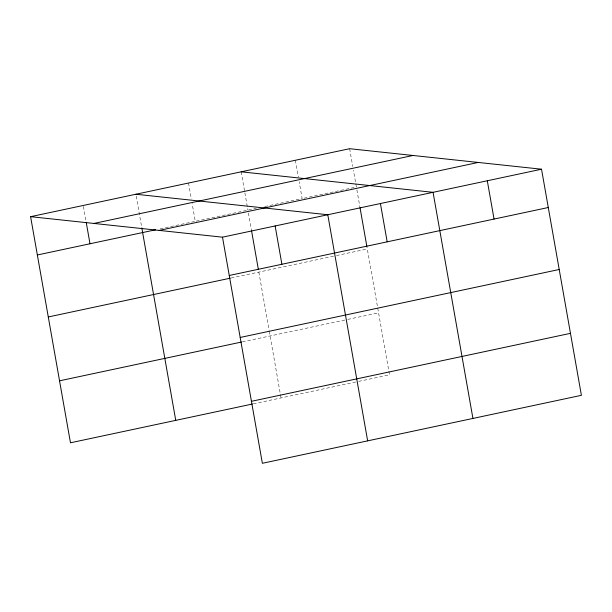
<?xml version="1.0" encoding="UTF-8"?>
<svg xmlns="http://www.w3.org/2000/svg" width="612" height="612" viewBox="0 0 612 612"><rect width="100%" height="100%" fill="white"/><g stroke="black" fill="none" stroke-linecap="round" stroke-linejoin="round"><path stroke-width="0.46" stroke-dasharray="3.06 2.29" d="M160.183 228.819L195.274 221.337L192.145 203.589M196.2 221.146L256.329 208.332M264.744 206.542L302.144 198.571L299.184 181.756M304.019 198.173L356.383 187.02L353.415 170.197M231.137 278.001L335.521 255.77M336.455 255.564L367.307 248.992M242.398 341.856L346.774 319.625M347.715 319.418L378.568 312.847M253.322 403.836L357.706 381.597M358.64 381.398L389.5 374.827L366.978 247.118M349.628 148.708L352.757 166.464M356.88 189.835L359.856 206.734M295.389 160.268L298.358 177.082M241.159 171.819L247.914 210.123M248.411 212.945L251.387 229.844M258.838 272.103L269.104 330.319M269.272 331.26L281.03 397.93M188.519 183.034L191.319 198.915M136.208 196.115L141.647 226.953M83.408 206.397L86.04 221.345"/><path stroke-width="0.92" d="M30.6 216.679L349.628 148.708L541.528 169.21L581.4 395.321L262.372 463.292L222.5 237.173L30.6 216.679L70.472 442.79L252.396 404.035M93.927 223.441L412.955 155.479M37.355 254.982L155.563 229.798M159.174 230.41L478.202 162.448M222.5 237.173L541.528 169.21M229.255 275.484L548.283 207.514M48.279 316.962L230.211 278.2M240.187 337.457L559.215 269.487M59.54 380.817L241.472 342.054M251.44 401.311L570.468 333.341M241.159 171.819L433.059 192.313L472.931 418.432M135.879 194.249L327.78 214.743L367.651 440.862M487.297 180.762L494.052 219.065M380.419 203.528L387.174 241.839M360.024 207.675L366.81 246.177M275.14 225.958L281.895 264.269M251.555 230.785L258.341 269.288M141.808 227.886L175.751 420.36M86.208 222.278L89.995 243.767"/></g></svg>
